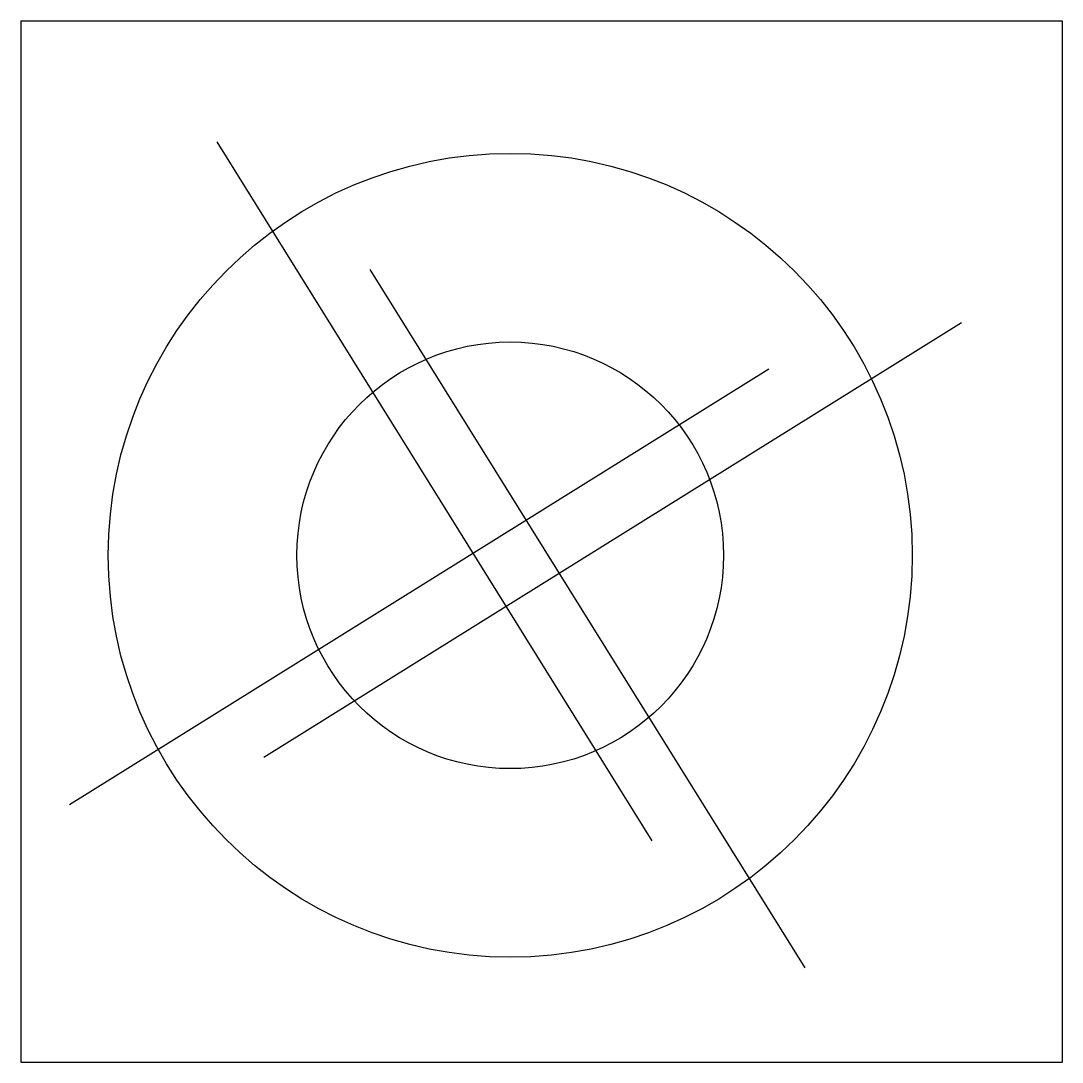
# Model space of a CAD drawing. Extents: x 13.244 to 13.744, y 11.432 to 11.932.
import ezdxf

# ---------------------------------------------------------------- set-up
doc = ezdxf.new("R2010")
doc.units = 0
doc.layers.get('0').update_dxf_attribs({"linetype": 'CONTINUOUS'})

msp = doc.modelspace()

# ---------------------------------------------------------------- linework, layer by layer
at = {"color": 0}
for p, q in [((13.24351, 11.93246), (13.74351, 11.93246)), ((13.24351, 11.93246), (13.24351, 11.43246)), ((13.74351, 11.93246), (13.74351, 11.43246)), ((13.33756, 11.87432), (13.54656, 11.53882)), ((13.41102, 11.81314), (13.61998, 11.4777)), ((13.69519, 11.78748), (13.36023, 11.57881)), ((13.60269, 11.7652), (13.26692, 11.55603)), ((13.24351, 11.43246), (13.74351, 11.43246))]:
    msp.add_line(p, q, dxfattribs=at)
for radius in [0.19299, 0.10243]:
    msp.add_circle((13.47851, 11.67584), radius, dxfattribs=at)

doc.saveas('drawing.dxf')
